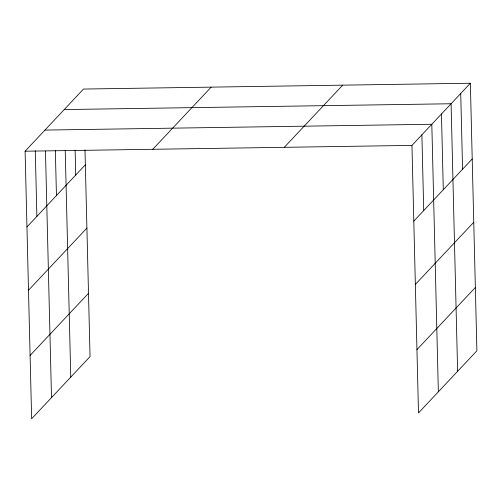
<?xml version="1.0" encoding="UTF-8"?>
<svg xmlns="http://www.w3.org/2000/svg" width="502" height="502" viewBox="0 0 502 502"><rect width="100%" height="100%" fill="white"/><g stroke="black" fill="none" stroke-linecap="round" stroke-linejoin="round"><path stroke-width="0.75" d="M84.995 149.947L90.046 356.602L31.639 418.762L25.1 151.215L83.508 89.055L470.361 83.238L476.9 350.785L418.492 412.945L411.954 145.398L470.361 83.238M26.951 226.942L85.359 164.781M152.759 149.295L211.173 87.135M28.495 290.244L86.909 228.084M30.089 355.46L88.503 293.3M284.289 147.318L342.703 85.158M413.805 221.125L472.213 158.965M415.349 284.427L473.756 222.26M416.942 349.643L475.35 287.483M64.231 109.568L451.085 103.751L457.623 371.298M44.96 130.081L431.814 124.264L438.353 391.811M25.1 151.215L411.954 145.398M460.723 93.497L462.574 169.218M441.446 114.01L443.297 189.731M421.881 134.831L423.732 210.558M75.112 150.054L75.72 175.035M65.229 150.161L70.769 377.115M55.339 150.274L56.45 195.548M45.475 151.158L51.499 397.628M35.278 150.801L36.878 216.375"/></g></svg>
